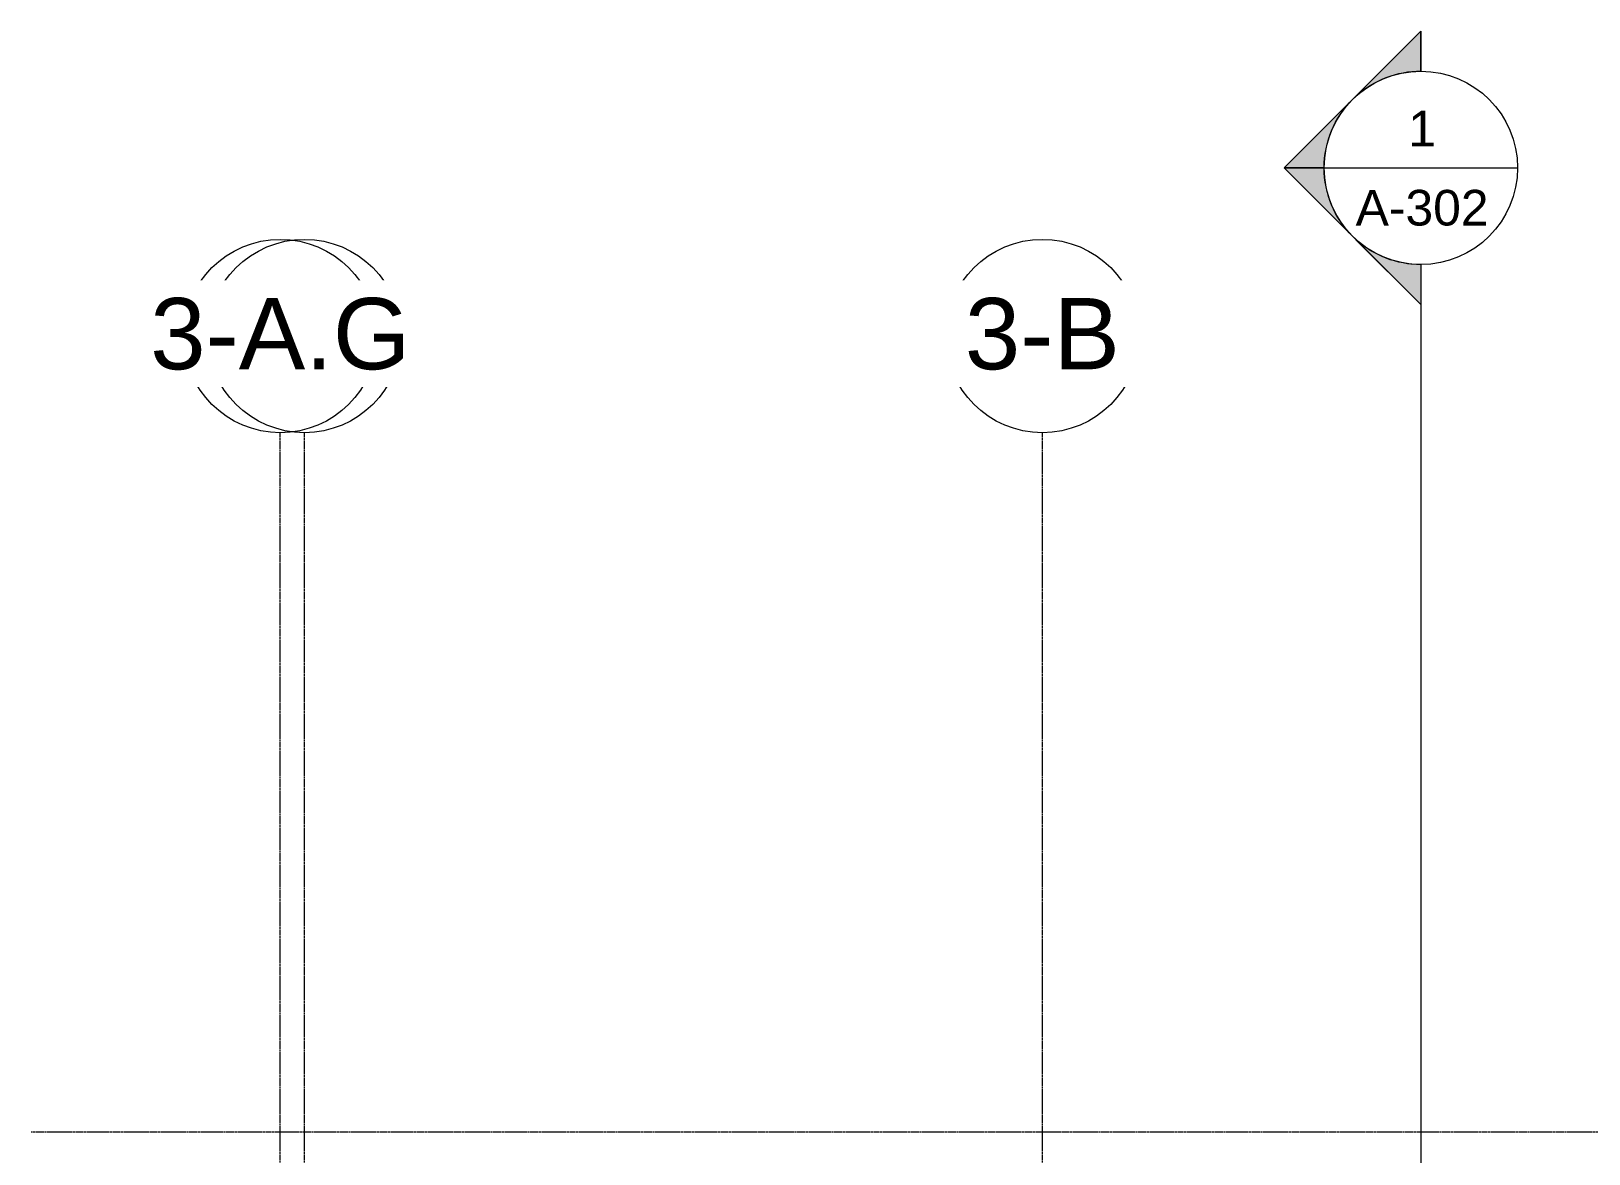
# Model space of a CAD drawing. Header units: inches. Extents: x 20426 to 36845, y -248 to 750.
# Drawn here: x 23912 to 24428, y 251 to 622 of the extents above; entities that cross this region are included whole.
import ezdxf

# ---------------------------------------------------------------- set-up
doc = ezdxf.new("R2010")
doc.units = ezdxf.units.IN
doc.header["$MEASUREMENT"] = 0
doc.linetypes.add('Grid Line 1_2_', pattern=[0.875, 0.5, -0.125, 0.125, -0.125])
for name, color, linetype, lineweight in [('A-FLOR-LEVL', 51, 'Continuous', 9), ('G-ANNO-SYMB', 111, 'Continuous', 9), ('S-GRID', 1, 'Continuous', 9), ('S-GRID-IDEN', 1, 'Continuous', 9)]:
    doc.layers.add(name, color=color, linetype=linetype, lineweight=lineweight)
doc.styles.add('Arial_1', font='arial.ttf', dxfattribs={"height": 23.60479})
doc.styles.add('Arial_2', font='arial.ttf', dxfattribs={"height": 11.802395})

# ---------------------------------------------------------------- blocks, each defined once
blk = doc.blocks.new('Section - Section Head - Filled-1526-Elevation - South')
at = {"layer": 'G-ANNO-SYMB'}
h = blk.add_hatch(color=256, dxfattribs=at)
edge = h.paths.add_edge_path(flags=0)
edge.add_arc((24148.84, 577.16), 32.04, 47.9216, 90)
edge.add_line((24148.84, 609.2), (24148.84, 622.41))
edge.add_line((24148.84, 622.41), (24170.31, 600.94))
h = blk.add_hatch(color=256, dxfattribs=at)
edge = h.paths.add_edge_path(flags=0)
edge.add_line((24171.46, 599.78), (24194.09, 577.16))
edge.add_line((24194.09, 577.16), (24180.84, 577.16))
edge.add_arc((24148.84, 577.16), 32, 0, 45)
h = blk.add_hatch(color=256, dxfattribs=at)
edge = h.paths.add_edge_path(flags=0)
edge.add_arc((24148.84, 577.16), 32, 315, 360)
edge.add_line((24180.84, 577.16), (24194.09, 577.16))
edge.add_line((24194.09, 577.16), (24171.46, 554.53))
h = blk.add_hatch(color=256, dxfattribs=at)
edge = h.paths.add_edge_path(flags=0)
edge.add_line((24170.31, 553.37), (24148.84, 531.9))
edge.add_line((24148.84, 531.9), (24148.84, 545.12))
edge.add_arc((24148.84, 577.16), 32.04, 270, 312.0784)
for p, q in [((24194.09, 577.16), (24148.84, 622.41)), ((24148.84, 609.16), (24148.84, 622.41)), ((24170.31, 600.94), (24148.84, 622.41)), ((24148.84, 622.41), (24148.84, 609.2)), ((24194.09, 577.16), (24171.46, 599.78)), ((24194.09, 577.16), (24148.84, 531.9)), ((24171.46, 554.53), (24194.09, 577.16)), ((24180.84, 577.16), (24194.09, 577.16)), ((24194.09, 577.16), (24180.84, 577.16)), ((24148.84, 531.9), (24170.31, 553.37)), ((24148.84, 545.16), (24148.84, 531.9)), ((24148.84, 545.12), (24148.84, 531.9))]:
    blk.add_line(p, q, dxfattribs=at)
for radius, start, end in [(32, 90, 270), (32.04, 47.9216, 90), (32, 270, 90), (32, 0, 45), (32, 315, 360), (32.04, 270, 312.0784)]:
    blk.add_arc((24148.84, 577.16), radius, start, end, dxfattribs=at)
blk = doc.blocks.new('Grid - Grid Head - Circle-14747-Elevation - South')
at = {"layer": 'S-GRID-IDEN'}
blk.add_circle((23085.89, 521.49), 32, dxfattribs=at)

msp = doc.modelspace()

# ---------------------------------------------------------------- linework, layer by layer
at = {"layer": 'A-FLOR-LEVL', "linetype": 'Grid Line 1_2_'}
msp.add_line((23912.34092, 258), (28364.18927, 258), dxfattribs=at)
at = {"layer": 'G-ANNO-SYMB'}
for p, q in [((24340.34369, 577.15708), (24404.34369, 577.15708)), ((24372.34369, 545.15708), (24372.34369, -79.66081))]:
    msp.add_line(p, q, dxfattribs=at)
at = {"layer": 'S-GRID', "linetype": 'Grid Line 1_2_'}
for p, q in [((23994.8103, -208.66081), (23994.8103, 489.49301)), ((24002.8103, -208.66081), (24002.8103, 489.49301)), ((24247.0603, -208.66081), (24247.0603, 489.49301))]:
    msp.add_line(p, q, dxfattribs=at)

# ---------------------------------------------------------------- block references
at = {"layer": 'G-ANNO-SYMB', "extrusion": (0, 0, -1)}
msp.add_blockref('Section - Section Head - Filled-1526-Elevation - South', (-48521.179, 0), dxfattribs=at)
at = {"layer": 'S-GRID-IDEN'}
for p in [(916.92007, 0), (1161.17007, 0)]:
    msp.add_blockref('Grid - Grid Head - Circle-14747-Elevation - South', p, dxfattribs=at)

# ---------------------------------------------------------------- texts
at = {"layer": 'G-ANNO-SYMB', "attachment_point": 2, "line_spacing_factor": 0.938532, "style": 'Arial_2'}
for s, insert, char_height, width in [('1', (24372.75352, 596.04924), 11.8024, 10.944), ('A-302', (24372.75352, 569.86758), 11.802395, 52.416)]:
    msp.add_mtext(s, dxfattribs=dict(at, insert=insert, char_height=char_height, width=width))

# ---------------------------------------------------------------- next in the draw order: texts
at = {"layer": 'S-GRID-IDEN', "char_height": 23.60479, "width": 61.056, "attachment_point": 2, "line_spacing_factor": 0.938532, "style": 'Arial_1', "bg_fill": 3, "box_fill_scale": 1.25, "bg_fill_color": 0, "bg_fill_transparency": 0}
for s, insert in [('3-A', (24002.80415, 534.07551)), ('3-B', (24247.05415, 534.07551))]:
    msp.add_mtext(s, dxfattribs=dict(at, insert=insert))

# ---------------------------------------------------------------- next in the draw order: block references
at = {"layer": 'S-GRID-IDEN'}
msp.add_blockref('Grid - Grid Head - Circle-14747-Elevation - South', (908.92007, 0), dxfattribs=at)

# ---------------------------------------------------------------- next in the draw order: texts
at = {"layer": 'S-GRID-IDEN', "insert": (23994.80415, 534.07551), "char_height": 23.60479, "width": 102.528, "attachment_point": 2, "line_spacing_factor": 0.938532, "style": 'Arial_1', "bg_fill": 3, "box_fill_scale": 1.25, "bg_fill_color": 0, "bg_fill_transparency": 0}
msp.add_mtext('3-A.G', dxfattribs=at)

doc.saveas('drawing.dxf')
